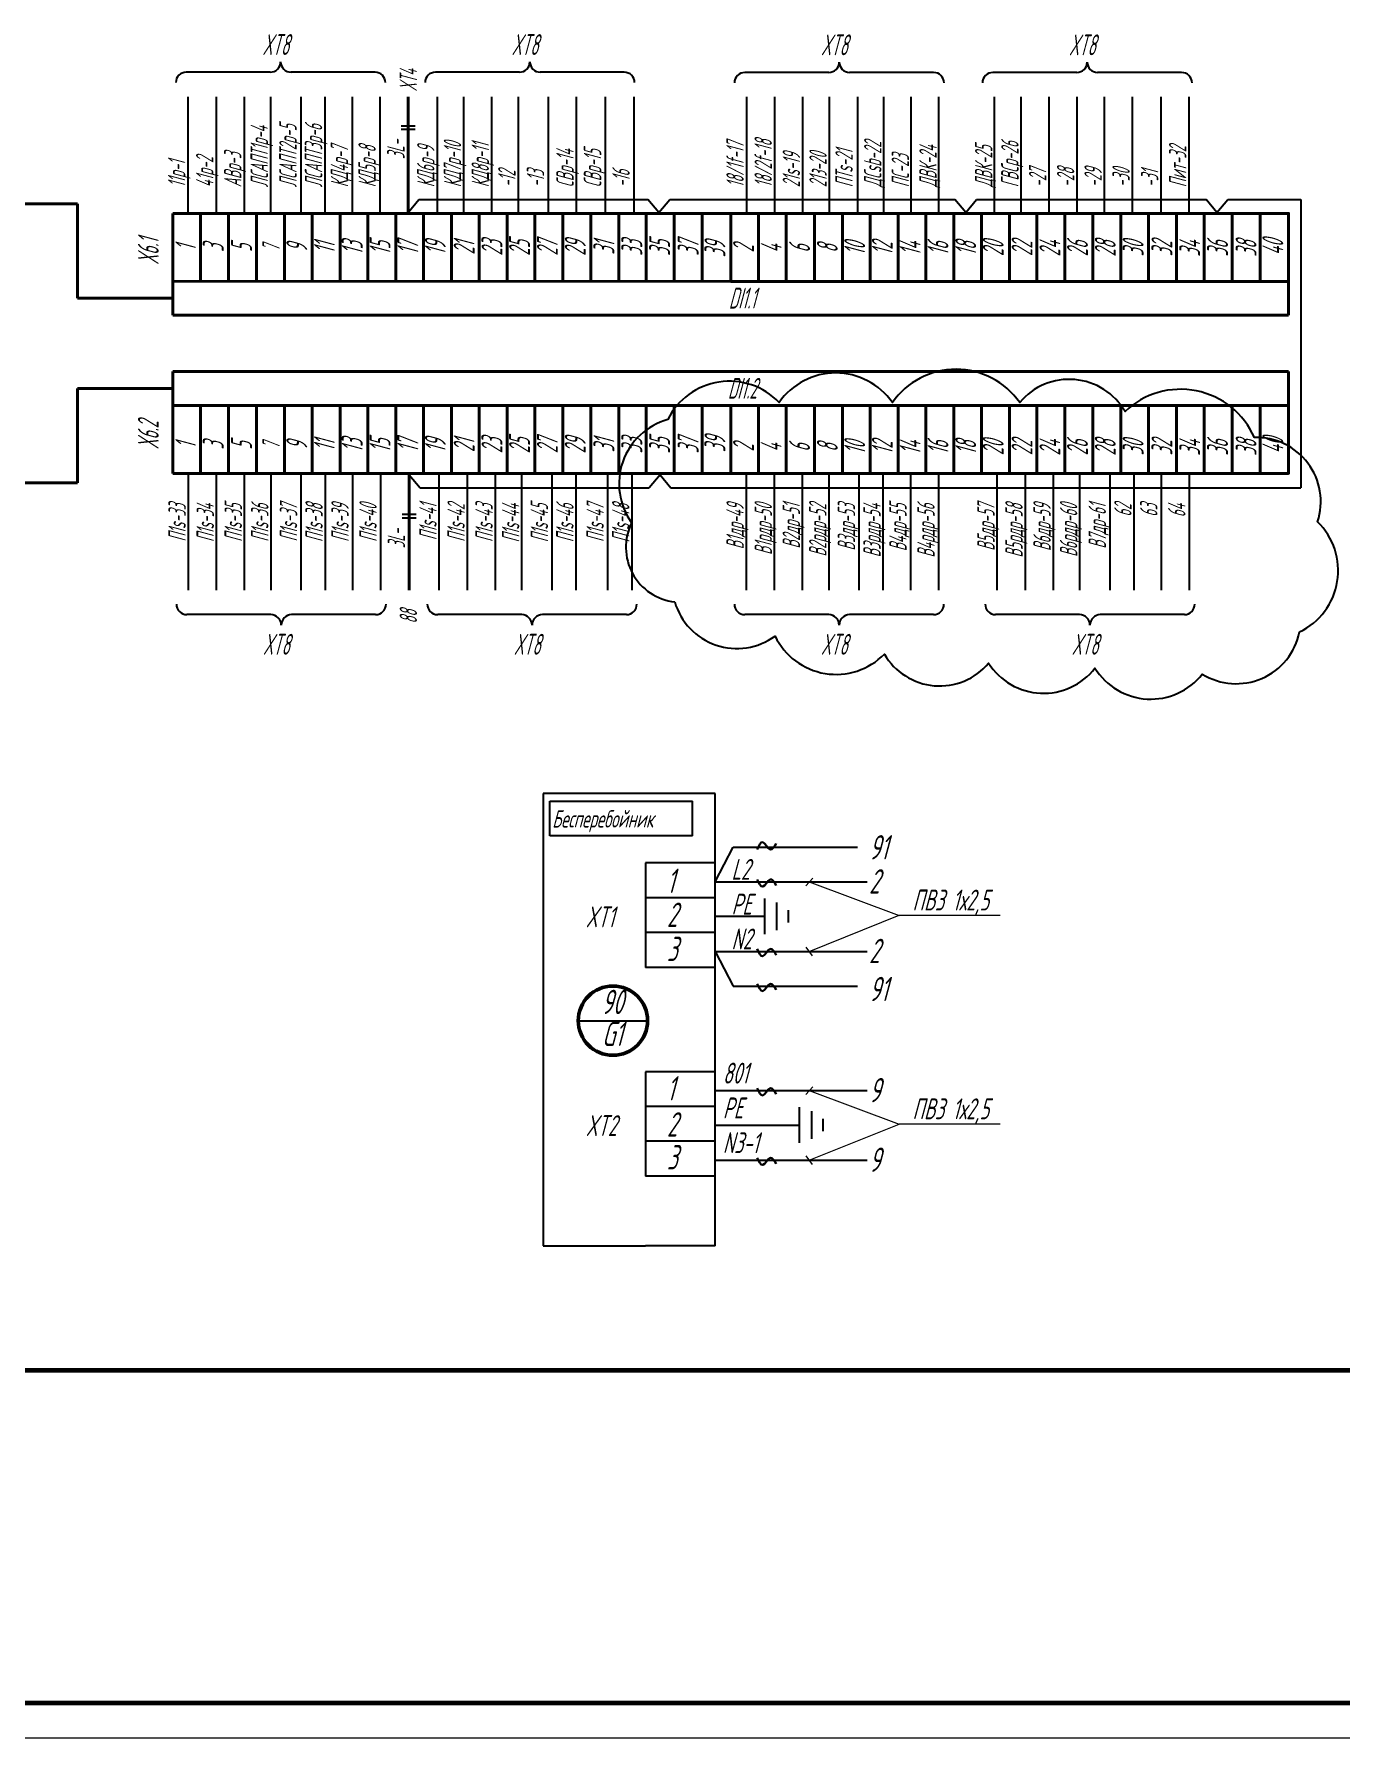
# Model space of a CAD drawing. Header units: millimetres. Extents: x -680 to 9204, y -4430 to 7779.
# Drawn here: x 2518.8 to 2706.6, y -537.1 to -292.3 of the extents above; entities that cross this region are included whole.
import ezdxf
from ezdxf.enums import TextEntityAlignment as Align

# ---------------------------------------------------------------- set-up
doc = ezdxf.new("R2010")
doc.units = ezdxf.units.MM
doc.layers.get('Defpoints').update_dxf_attribs({"color": 33})
for name, color, linetype, lineweight in [('Выноска', 137, 'Continuous', 20), ('Датчики', 31, 'Continuous', 50), ('Обводка', 6, 'Continuous', 25), ('Размерная', 4, 'Continuous', 25), ('Текст_КИП', 2, 'Continuous', 25), ('Толст.рамка', 7, 'Continuous', 60), ('Тонк.рамка', 10, 'Continuous', 20)]:
    doc.layers.add(name, color=color, linetype=linetype, lineweight=lineweight)
doc.layers.add('ТЕКСТ', color=2, linetype='Continuous')
doc.layers.add('Текст.', color=51, linetype='Continuous')
doc.styles.add('Simplex', font='simplex.shx', dxfattribs={"width": 0.7, "oblique": 15})

msp = doc.modelspace()

# ---------------------------------------------------------------- linework, layer by layer
for p, q in [((2540.91, -301.31), (2540.91, -318.067)), ((2544.952, -301.31), (2544.952, -318.067)), ((2548.977, -301.31), (2548.977, -318.067)), ((2552.78, -301.31), (2552.78, -318.067)), ((2557.124, -301.31), (2557.124, -318.067)), ((2560.58, -301.31), (2560.58, -318.067)), ((2564.526, -301.31), (2564.526, -318.067)), ((2568.505, -301.31), (2568.505, -318.067)), ((2576.727, -301.31), (2576.727, -318.067)), ((2580.53, -301.31), (2580.53, -318.067)), ((2584.555, -301.31), (2584.555, -318.067)), ((2596.717, -301.31), (2596.717, -318.067)), ((2600.895, -301.31), (2600.895, -318.067)), ((2621.192, -301.31), (2621.192, -318.067)), ((2625.234, -301.31), (2625.234, -318.067)), ((2629.259, -301.31), (2629.259, -318.067)), ((2633.062, -301.31), (2633.062, -318.067)), ((2637.125, -301.31), (2637.125, -318.067)), ((2640.894, -301.31), (2640.894, -318.067)), ((2644.808, -301.31), (2644.808, -318.067)), ((2648.786, -301.31), (2648.786, -318.067)), ((2656.79, -301.31), (2656.79, -318.067)), ((2660.629, -301.31), (2660.629, -318.067)), ((2684.743, -301.31), (2684.743, -318.067)), ((2572.548, -317.945), (2574.114, -316.057)), ((2574.114, -316.057), (2607.03, -316.057)), ((2608.595, -317.945), (2607.03, -316.057)), ((2608.595, -317.945), (2610.16, -316.057)), ((2610.16, -316.057), (2651.129, -316.057)), ((2652.694, -317.945), (2651.129, -316.057)), ((2652.694, -317.945), (2654.259, -316.057)), ((2654.259, -316.057), (2687.236, -316.057)), ((2688.801, -317.945), (2687.236, -316.057)), ((2688.801, -317.945), (2690.366, -316.057)), ((2690.366, -316.057), (2700.832, -316.056)), ((2700.832, -316.056), (2700.832, -357.514)), ((2540.996, -372.183), (2540.996, -355.426)), ((2545.038, -372.183), (2545.038, -355.426)), ((2549.063, -372.183), (2549.063, -355.426)), ((2552.867, -372.183), (2552.867, -355.426)), ((2557.21, -372.183), (2557.21, -355.426)), ((2560.667, -372.183), (2560.667, -355.426)), ((2564.613, -372.183), (2564.613, -355.426)), ((2568.638, -372.183), (2568.638, -355.426)), ((2572.726, -355.625), (2574.291, -357.513)), ((2577.042, -372.183), (2577.042, -355.426)), ((2581.084, -372.183), (2581.084, -355.426)), ((2585.109, -372.183), (2585.109, -355.426)), ((2588.913, -372.183), (2588.913, -355.426)), ((2593.256, -372.183), (2593.256, -355.426)), ((2596.713, -372.183), (2596.713, -355.426)), ((2601.282, -372.183), (2601.282, -355.426)), ((2604.739, -372.183), (2604.739, -355.426)), ((2608.772, -355.626), (2607.207, -357.514)), ((2608.772, -355.625), (2610.337, -357.513)), ((2621.178, -372.183), (2621.178, -355.426)), ((2625.22, -372.183), (2625.22, -355.426)), ((2629.246, -372.183), (2629.246, -355.426)), ((2633.049, -372.183), (2633.049, -355.426)), ((2637.392, -372.183), (2637.392, -355.426)), ((2640.849, -372.183), (2640.849, -355.426)), ((2644.795, -372.183), (2644.795, -355.426)), ((2648.82, -372.183), (2648.82, -355.426)), ((2657.225, -372.183), (2657.225, -355.426)), ((2661.267, -372.183), (2661.267, -355.426)), ((2665.292, -372.183), (2665.292, -355.426)), ((2669.095, -372.183), (2669.095, -355.426)), ((2673.438, -372.183), (2673.438, -355.426)), ((2574.291, -357.513), (2607.207, -357.513)), ((2610.337, -357.513), (2700.832, -357.514)), ((2616.682, -401.411), (2606.682, -401.411)), ((2616.682, -466.411), (2616.682, -401.411)), ((2613.437, -407.533), (2592.947, -407.533)), ((2606.682, -411.411), (2606.682, -426.411)), ((2616.682, -411.411), (2606.682, -411.411)), ((2616.682, -416.411), (2606.682, -416.411)), ((2623.804, -421.617), (2623.804, -416.519)), ((2625.561, -421.052), (2625.561, -417.085)), ((2627.205, -419.961), (2627.205, -418.181)), ((2616.682, -419.068), (2623.804, -419.068)), ((2616.682, -421.411), (2606.682, -421.411)), ((2616.682, -426.411), (2606.682, -426.411)), ((2606.682, -441.411), (2606.682, -456.411)), ((2616.682, -441.411), (2606.682, -441.411)), ((2616.682, -446.411), (2606.682, -446.411)), ((2628.827, -451.617), (2628.827, -446.519)), ((2630.584, -451.052), (2630.584, -447.085)), ((2616.682, -449.068), (2628.827, -449.068)), ((2632.228, -449.961), (2632.228, -448.181)), ((2616.682, -451.411), (2606.682, -451.411)), ((2616.682, -456.411), (2606.682, -456.411)), ((2616.682, -466.411), (2606.682, -466.411))]:
    msp.add_line(p, q)
at = {"lineweight": 40}
for p, q in [((2572.548, -301.31), (2572.548, -317.945)), ((2513.619, -316.701), (2525.051, -316.701)), ((2525.051, -316.701), (2525.051, -330.265)), ((2542.718, -318.067), (2542.718, -327.826)), ((2546.73, -318.067), (2546.73, -327.826)), ((2550.772, -318.067), (2550.772, -327.826)), ((2554.797, -318.067), (2554.797, -327.826)), ((2558.775, -318.067), (2558.775, -327.825)), ((2562.801, -318.067), (2562.801, -327.825)), ((2566.779, -318.067), (2566.779, -327.825)), ((2570.804, -318.067), (2570.804, -327.825)), ((2574.783, -318.067), (2574.783, -327.825)), ((2578.808, -318.067), (2578.808, -327.825)), ((2582.753, -318.067), (2582.753, -327.825)), ((2586.779, -318.067), (2586.779, -327.825)), ((2590.769, -318.067), (2590.769, -327.825)), ((2594.795, -318.067), (2594.795, -327.825)), ((2598.795, -318.067), (2598.795, -327.825)), ((2602.821, -318.067), (2602.821, -327.825)), ((2606.793, -318.067), (2606.793, -327.825)), ((2610.794, -318.067), (2610.794, -327.825)), ((2614.819, -318.067), (2614.819, -327.825)), ((2622.9, -327.825), (2622.9, -318.067)), ((2626.912, -327.825), (2626.912, -318.067)), ((2630.954, -327.825), (2630.954, -318.067)), ((2634.979, -327.825), (2634.979, -318.067)), ((2638.958, -327.825), (2638.958, -318.067)), ((2642.983, -327.825), (2642.983, -318.067)), ((2646.961, -327.825), (2646.961, -318.067)), ((2650.987, -327.825), (2650.987, -318.067)), ((2654.965, -327.825), (2654.965, -318.067)), ((2658.99, -327.825), (2658.99, -318.067)), ((2662.936, -327.825), (2662.936, -318.067)), ((2666.961, -327.825), (2666.961, -318.067)), ((2670.952, -327.825), (2670.952, -318.067)), ((2674.977, -327.825), (2674.977, -318.067)), ((2678.978, -327.825), (2678.978, -318.068)), ((2683.003, -327.825), (2683.003, -318.068)), ((2686.975, -327.825), (2686.975, -318.068)), ((2690.976, -327.825), (2690.976, -318.068)), ((2695.001, -327.825), (2695.001, -318.068)), ((2538.736, -327.826), (2538.736, -332.705)), ((2699.101, -332.702), (2699.101, -327.826)), ((2538.736, -330.265), (2525.051, -330.265)), ((2538.736, -332.705), (2699.101, -332.702)), ((2538.736, -345.667), (2538.736, -340.788)), ((2538.736, -340.788), (2699.101, -340.791)), ((2699.101, -340.791), (2699.101, -345.667)), ((2538.736, -343.227), (2525.051, -343.227)), ((2525.051, -356.792), (2525.051, -343.227)), ((2542.718, -355.426), (2542.718, -345.667)), ((2546.73, -355.426), (2546.73, -345.667)), ((2550.772, -355.426), (2550.772, -345.667)), ((2554.797, -355.426), (2554.797, -345.667)), ((2558.775, -355.426), (2558.775, -345.667)), ((2562.801, -355.426), (2562.801, -345.668)), ((2566.779, -355.426), (2566.779, -345.668)), ((2570.804, -355.426), (2570.804, -345.668)), ((2574.783, -355.426), (2574.783, -345.668)), ((2578.808, -355.426), (2578.808, -345.668)), ((2582.753, -355.426), (2582.753, -345.668)), ((2586.779, -355.426), (2586.779, -345.668)), ((2590.769, -355.426), (2590.769, -345.668)), ((2594.795, -355.426), (2594.795, -345.668)), ((2598.795, -355.426), (2598.795, -345.668)), ((2602.821, -355.426), (2602.821, -345.668)), ((2606.793, -355.426), (2606.793, -345.668)), ((2610.794, -355.426), (2610.794, -345.668)), ((2614.819, -355.426), (2614.819, -345.668)), ((2622.9, -345.668), (2622.9, -355.426)), ((2626.912, -345.668), (2626.912, -355.426)), ((2630.954, -345.668), (2630.954, -355.426)), ((2634.979, -345.668), (2634.979, -355.426)), ((2638.958, -345.668), (2638.958, -355.426)), ((2642.983, -345.668), (2642.983, -355.426)), ((2646.961, -345.668), (2646.961, -355.426)), ((2650.987, -345.668), (2650.987, -355.426)), ((2654.965, -345.668), (2654.965, -355.426)), ((2658.99, -345.668), (2658.99, -355.426)), ((2662.936, -345.668), (2662.936, -355.426)), ((2666.961, -345.668), (2666.961, -355.426)), ((2670.952, -345.668), (2670.952, -355.426)), ((2674.977, -345.668), (2674.977, -355.426)), ((2678.978, -345.668), (2678.978, -355.425)), ((2683.003, -345.668), (2683.003, -355.425)), ((2686.975, -345.668), (2686.975, -355.425)), ((2690.976, -345.668), (2690.976, -355.425)), ((2695.001, -345.668), (2695.001, -355.425)), ((2513.619, -356.792), (2525.051, -356.792)), ((2572.726, -372.183), (2572.726, -355.426))]:
    msp.add_line(p, q, dxfattribs=at)
at = {"ltscale": 0.5}
for p, q in [((2606.682, -401.411), (2591.989, -401.411)), ((2591.989, -401.411), (2591.989, -466.411)), ((2592.947, -407.533), (2592.947, -402.533)), ((2592.947, -402.533), (2613.437, -402.533)), ((2613.437, -407.533), (2613.437, -402.533)), ((2591.989, -466.411), (2606.682, -466.411))]:
    msp.add_line(p, q, dxfattribs=at)
at = {"color": 107}
for p, q in [((2616.682, -414.12), (2619.253, -409.12)), ((2619.253, -409.12), (2637.147, -409.12)), ((2616.682, -424.12), (2619.253, -429.121)), ((2619.253, -429.121), (2637.147, -429.121))]:
    msp.add_line(p, q, dxfattribs=at)
at = {"color": 3}
for p, q in [((2616.682, -414.12), (2638.544, -414.12)), ((2616.682, -424.12), (2638.544, -424.12)), ((2616.682, -444.12), (2638.544, -444.12)), ((2616.682, -454.12), (2638.544, -454.12))]:
    msp.add_line(p, q, dxfattribs=at)
at = {"color": 7}
msp.add_line((2597.013, -434.071), (2606.951, -434.071), dxfattribs=at)
at = {"color": 5, "lineweight": 60}
msp.add_line((3207.603, -484.355), (1996.114, -484.355), dxfattribs=at)
at = {"lineweight": 40}
for points in [[(2538.736, -318.067), (2538.736, -327.826), (2618.919, -327.824), (2618.919, -318.067)], [(2618.919, -327.825), (2618.919, -318.066), (2699.101, -318.068), (2699.101, -327.825)], [(2538.736, -355.426), (2538.736, -345.667), (2618.919, -345.669), (2618.919, -355.426)], [(2618.919, -345.668), (2618.919, -355.426), (2699.101, -355.425), (2699.101, -345.668)]]:
    msp.add_lwpolyline(points, close=True, dxfattribs=at)
at = {"color": 30, "linetype": 'ByBlock', "lineweight": 30, "end_tangent": (-1, 0)}
for points in [[(2625.467, -408.605), (2624.598, -409.474), (2623.518, -408.431), (2622.732, -409.474)], [(2625.467, -414.635), (2624.598, -413.767), (2623.518, -414.809), (2622.732, -413.767)], [(2625.467, -424.635), (2624.598, -423.767), (2623.518, -424.809), (2622.732, -423.767)], [(2625.467, -429.635), (2624.598, -428.767), (2623.518, -429.81), (2622.732, -428.767)], [(2625.467, -444.635), (2624.598, -443.767), (2623.518, -444.809), (2622.732, -443.767)], [(2625.467, -454.635), (2624.598, -453.767), (2623.518, -454.809), (2622.732, -453.767)]]:
    msp.add_spline(points, degree=3, dxfattribs=at)
at = {"layer": 'Defpoints'}
for p, q in [((2588.358, -301.31), (2588.358, -318.067)), ((2592.702, -301.31), (2592.702, -318.067)), ((2604.995, -301.31), (2604.995, -318.067)), ((2664.62, -301.31), (2664.62, -318.067)), ((2668.645, -301.31), (2668.645, -318.067)), ((2672.593, -301.31), (2672.593, -318.067)), ((2676.618, -301.31), (2676.618, -318.067)), ((2680.718, -301.31), (2680.718, -318.067)), ((2676.895, -372.183), (2676.895, -355.426)), ((2680.841, -372.183), (2680.841, -355.426)), ((2684.866, -372.183), (2684.866, -355.426))]:
    msp.add_line(p, q, dxfattribs=at)
at = {"layer": 'Defpoints', "color": 2}
msp.add_lwpolyline([(2610.879, -373.896, 0.5205671), (2625.292, -378.794, 0.5205671), (2625.292, -378.794, 0.5205671), (2641.002, -381.386, 0.5205671), (2641.002, -381.386, 0.5205671), (2655.992, -382.683, 0.5205671), (2655.992, -382.683, 0.5205671), (2671.27, -383.403, 0.5205671), (2671.27, -383.403, 0.5205671), (2686.692, -384.267, 0.5205671), (2686.692, -384.267, 0.5205671), (2700.673, -378.217, 0.5205671), (2700.673, -378.217, 0.5205671), (2703.267, -362.374, 0.5205671), (2703.267, -362.374, 0.5205671), (2694.187, -350.275, 0.5205671), (2694.187, -350.275, 0.5205671), (2675.594, -346.53, 0.5205671), (2675.594, -346.53, 0.5205671), (2660.46, -345.234, 0.5205671), (2660.46, -345.234, 0.5205671), (2642.155, -345.234, 0.5205671), (2642.155, -345.234, 0.5205671), (2625.869, -345.234, 0.5205671), (2625.869, -345.234, 0.5205671), (2609.87, -347.682, 0.5205671), (2609.87, -347.682, 0.5205671), (2604.681, -362.518, 0.5205671), (2604.681, -362.518, 0.5205671)], format="xyb", close=True, dxfattribs=at)
at = {"layer": 'Выноска', "ltscale": 0.3}
for p, q in [((2629.706, -414.671), (2630.731, -413.57)), ((2630.219, -414.12), (2643.136, -418.947)), ((2630.219, -424.12), (2643.136, -418.926)), ((2657.654, -418.936), (2643.136, -418.947)), ((2630.658, -424.731), (2629.779, -423.51)), ((2629.706, -444.671), (2630.731, -443.57)), ((2630.219, -444.12), (2643.136, -448.947)), ((2630.219, -454.12), (2643.136, -448.926)), ((2657.654, -448.936), (2643.136, -448.947)), ((2630.658, -454.731), (2629.779, -453.51))]:
    msp.add_line(p, q, dxfattribs=at)
at = {"layer": 'Датчики'}
msp.add_circle((2601.992, -434.073), 4.979, dxfattribs=at)
at = {"layer": 'Обводка'}
for p, q in [((2552.748, -297.769), (2540.676, -297.769)), ((2567.8, -297.769), (2555.726, -297.769)), ((2588.565, -297.769), (2576.492, -297.769)), ((2603.616, -297.769), (2591.542, -297.769)), ((2633.03, -297.811), (2620.957, -297.811)), ((2648.081, -297.811), (2636.007, -297.811)), ((2668.664, -297.811), (2656.592, -297.811)), ((2683.716, -297.811), (2671.642, -297.811)), ((2552.834, -375.724), (2540.762, -375.724)), ((2567.886, -375.724), (2555.812, -375.724)), ((2588.881, -375.724), (2576.808, -375.724)), ((2603.932, -375.724), (2591.858, -375.724)), ((2633.017, -375.724), (2620.944, -375.724)), ((2648.068, -375.724), (2635.994, -375.724)), ((2669.063, -375.724), (2656.99, -375.724)), ((2684.114, -375.724), (2672.04, -375.724))]:
    msp.add_line(p, q, dxfattribs=at)
for centre, start, end in [((2552.738, -296.269), 270, 0), ((2555.738, -296.269), 180, 270), ((2588.554, -296.269), 270, 0), ((2591.554, -296.269), 180, 270), ((2540.676, -299.269), 90, 180), ((2567.8, -299.269), 0, 90), ((2576.492, -299.269), 90, 180), ((2603.616, -299.269), 0, 90), ((2620.957, -299.311), 90, 180), ((2633.019, -296.311), 270, 0), ((2636.019, -296.311), 180, 270), ((2648.081, -299.311), 0, 90), ((2656.592, -299.311), 90, 180), ((2668.654, -296.311), 270, 0), ((2671.654, -296.311), 180, 270), ((2683.716, -299.311), 0, 90), ((2540.762, -374.224), 180, 270), ((2567.886, -374.224), 270, 0), ((2576.808, -374.224), 180, 270), ((2603.932, -374.224), 270, 0), ((2620.944, -374.224), 180, 270), ((2648.068, -374.224), 270, 0), ((2656.99, -374.224), 180, 270), ((2684.114, -374.224), 270, 0), ((2552.824, -377.224), 0, 90), ((2555.824, -377.224), 90, 180), ((2588.87, -377.224), 0, 90), ((2591.87, -377.224), 90, 180), ((2633.006, -377.224), 0, 90), ((2636.006, -377.224), 90, 180), ((2669.052, -377.224), 0, 90), ((2672.052, -377.224), 90, 180)]:
    msp.add_arc(centre, 1.5, start, end, dxfattribs=at)
at = {"layer": 'Размерная', "ltscale": 0.9}
for p, q in [((2571.548, -305.48), (2573.548, -305.48)), ((2571.548, -305.98), (2573.548, -305.98)), ((2571.726, -361.298), (2573.726, -361.298)), ((2571.726, -361.798), (2573.726, -361.798))]:
    msp.add_line(p, q, dxfattribs=at)
at = {"layer": 'Толст.рамка'}
msp.add_line((3220.172, -532.145), (1985.172, -532.145), dxfattribs=at)
at = {"layer": 'Тонк.рамка'}
msp.add_line((1965.172, -537.145), (3225.172, -537.145), dxfattribs=at)

# ---------------------------------------------------------------- texts
at = {"layer": 'Defpoints', "style": 'Simplex', "oblique": 15, "width": 0.5}
for s, p in [('-12', (2587.993, -314.308)), ('-13', (2592.114, -314.308)), ('-16', (2604.409, -314.308)), ('-27', (2664.279, -314.309)), ('-28', (2668.304, -314.309)), ('-29', (2672.252, -314.309)), ('-30', (2676.277, -314.309)), ('-31', (2680.377, -314.309))]:
    msp.add_text(s, height=2.5, rotation=90, dxfattribs=at).set_placement(p)
for s, p in [('62', (2676.529, -359.813)), ('63', (2680.254, -359.813)), ('64', (2684.279, -359.813))]:
    msp.add_text(s, height=2.5, rotation=90, dxfattribs=at).set_placement(p, align=Align.RIGHT)
at = {"layer": 'ТЕКСТ', "style": 'Simplex', "oblique": 15, "width": 0.6}
for s, height, p in [('Бесперебойник', 2.5, (2593.262, -406.317)), ('91', 3.5, (2638.804, -410.903)), ('L2', 3, (2619.027, -413.83)), ('1', 3.5, (2609.742, -415.719)), ('2', 3.5, (2638.804, -415.799)), ('РЕ', 3, (2619.027, -418.83)), ('XT1', 3, (2598.08, -420.652)), ('2', 3.5, (2609.742, -420.602)), ('N2', 3, (2619.027, -423.83)), ('3', 3.5, (2609.742, -425.512)), ('2', 3.5, (2638.804, -425.799)), ('91', 3.5, (2638.804, -431.271)), ('801', 3, (2617.789, -443.114)), ('1', 3.5, (2609.742, -445.542)), ('9', 3.5, (2638.804, -445.799)), ('РЕ', 3, (2617.789, -448.114)), ('XT2', 3, (2598.08, -450.652)), ('2', 3.5, (2609.742, -450.725)), ('N3-1', 3, (2617.789, -453.114)), ('3', 3.5, (2609.742, -455.451)), ('9', 3.5, (2638.804, -455.799))]:
    msp.add_text(s, height=height, dxfattribs=at).set_placement(p)
for s, p in [('90', (2601.908, -433.123)), ('G1', (2601.896, -437.714))]:
    msp.add_text(s, height=3.5, dxfattribs=at).set_placement(p, align=Align.CENTER)
at = {"layer": 'Текст.', "color": 3, "style": 'Simplex', "oblique": 15, "width": 0.6}
for p in [(2656.043, -418.239), (2656.043, -448.239)]:
    msp.add_text('ПВ3 1х2,5', height=3, dxfattribs=at).set_placement(p, align=Align.RIGHT)
at = {"layer": 'Текст_КИП', "color": 1, "style": 'Simplex', "oblique": 15, "width": 0.5}
for p in [(2553.529, -295.302), (2589.345, -295.302), (2633.81, -295.343), (2669.445, -295.343), (2553.615, -381.486), (2589.661, -381.486), (2633.797, -381.486), (2669.843, -381.486)]:
    msp.add_text('XT8', height=3, dxfattribs=at).set_placement(p, align=Align.CENTER)
at = {"layer": 'Текст_КИП', "style": 'Simplex', "oblique": 15, "width": 0.5}
for s, p in [('XT4', (2573.83, -298.945)), ('3L-', (2572.051, -308.887)), ('3L-', (2572.116, -364.812)), ('88', (2573.841, -376.025))]:
    msp.add_text(s, height=2.5, rotation=90, dxfattribs=at).set_placement(p, align=Align.CENTER)
for s, p in [('ЛСАПТ1p-4', (2552.415, -314.308)), ('ЛСАПТ2p-5', (2556.536, -314.308)), ('ЛСАПТ3p-6', (2560.215, -314.308)), ('КД4p-7', (2563.939, -314.308)), ('КД5p-8', (2567.917, -314.308)), ('КД6p-9', (2576.349, -314.308)), ('КД7p-10', (2580.181, -314.308)), ('КД8p-11', (2584.178, -314.308)), ('СВp-15', (2600.309, -314.308)), ('18/1f-17', (2620.8, -314.308)), ('18/2f-18', (2624.842, -314.308)), ('ПТs-21', (2636.466, -314.308)), ('ДСsb-22', (2640.588, -314.308)), ('ДВК-24', (2648.524, -314.308)), ('ДВК-25', (2656.528, -314.308)), ('ГВСр-26', (2660.288, -314.309)), ('Пит-32', (2684.402, -314.308)), ('11p-1', (2540.532, -314.308)), ('41p-2', (2544.574, -314.308)), ('АВр-3', (2548.6, -314.308)), ('СВp-14', (2596.351, -314.308)), ('21s-19', (2628.884, -314.308)), ('21з-20', (2632.721, -314.308)), ('ПС-23', (2644.546, -314.308))]:
    msp.add_text(s, height=2.5, rotation=90, dxfattribs=at).set_placement(p)
at = {"layer": 'Текст_КИП', "color": 4, "style": 'Simplex', "oblique": 15, "width": 0.5}
for s, p in [('X6.1', (2535.222, -323.551)), ('X6.2', (2535.222, -349.942))]:
    msp.add_text(s, height=3, rotation=90, dxfattribs=at).set_placement(p, align=Align.MIDDLE)
at = {"layer": 'Текст_КИП', "color": 2, "style": 'Simplex', "oblique": 15, "width": 0.5}
for s, height, p in [('1', 3, (2542.077, -323.049)), ('3', 3, (2546.058, -323.049)), ('5', 3, (2550.125, -323.049)), ('7', 2.5, (2554.125, -323.049)), ('9', 3, (2558.058, -323.049)), ('11', 3, (2562.024, -323.049)), ('13', 3, (2566.024, -323.049)), ('15', 3, (2570.024, -323.049)), ('17', 3, (2574.024, -323.049)), ('19', 3, (2577.957, -323.049)), ('21', 3, (2582.106, -323.049)), ('23', 3, (2586.106, -323.049)), ('25', 3, (2590.072, -323.049)), ('27', 3, (2594.072, -323.049)), ('29', 3, (2598.072, -323.049)), ('31', 3, (2602.207, -323.049)), ('33', 3, (2606.207, -323.049)), ('35', 3, (2610.207, -323.049)), ('37', 3, (2614.307, -323.049)), ('39', 3, (2618.15, -323.239)), ('2', 3, (2622.26, -323.137)), ('4', 3, (2626.24, -323.137)), ('6', 3, (2630.308, -323.137)), ('8', 3, (2634.308, -323.137)), ('10', 3, (2638.24, -323.137)), ('12', 3, (2642.207, -323.137)), ('14', 3, (2646.207, -323.137)), ('16', 3, (2650.207, -323.137)), ('18', 3, (2654.207, -323.137)), ('20', 3, (2658.14, -323.137)), ('22', 3, (2662.288, -323.137)), ('24', 3, (2666.288, -323.137)), ('26', 3, (2670.255, -323.137)), ('28', 3, (2674.255, -323.137)), ('30', 3, (2678.255, -323.137)), ('32', 3, (2682.389, -323.137)), ('34', 3, (2686.389, -323.137)), ('36', 3, (2690.389, -323.137)), ('38', 3, (2694.49, -323.137)), ('40', 3, (2698.333, -322.946)), ('11', 3, (2562.024, -351.447)), ('13', 3, (2566.024, -351.447)), ('15', 3, (2570.024, -351.447)), ('17', 3, (2574.024, -351.447)), ('19', 3, (2577.957, -351.447)), ('21', 3, (2582.106, -351.447)), ('23', 3, (2586.106, -351.447)), ('25', 3, (2590.072, -351.447)), ('27', 3, (2594.072, -351.447)), ('29', 3, (2598.072, -351.447)), ('31', 3, (2602.207, -351.447)), ('33', 3, (2606.207, -351.447)), ('35', 3, (2610.207, -351.447)), ('37', 3, (2614.307, -351.447)), ('39', 3, (2618.15, -351.256)), ('22', 3, (2662.288, -351.745)), ('28', 3, (2674.255, -351.745)), ('32', 3, (2682.389, -351.745)), ('38', 3, (2694.49, -351.745)), ('40', 3, (2698.333, -351.425)), ('1', 3, (2542.077, -351.447)), ('3', 3, (2546.058, -351.447)), ('5', 3, (2550.125, -351.447)), ('7', 2.5, (2554.125, -351.447)), ('9', 3, (2558.058, -351.447)), ('2', 3, (2622.26, -351.745)), ('4', 3, (2626.24, -351.745)), ('6', 3, (2630.308, -351.745)), ('8', 3, (2634.308, -351.745)), ('10', 3, (2638.24, -351.745)), ('12', 3, (2642.207, -351.745)), ('14', 3, (2646.207, -351.745)), ('16', 3, (2650.207, -351.745)), ('18', 3, (2654.207, -351.745)), ('20', 3, (2658.14, -351.745)), ('24', 3, (2666.288, -351.745)), ('26', 3, (2670.255, -351.745)), ('30', 3, (2678.255, -351.745)), ('34', 3, (2686.389, -351.745)), ('36', 3, (2690.389, -351.745))]:
    msp.add_text(s, height=height, rotation=90, dxfattribs=at).set_placement(p, align=Align.CENTER)
at = {"layer": 'Текст_КИП', "color": 1, "style": 'Simplex', "oblique": 15, "width": 0.5}
for s, p in [('DI1.1', (2620.58, -330.231)), ('DI1.2', (2620.58, -343.194))]:
    msp.add_text(s, height=3, dxfattribs=at).set_placement(p, align=Align.MIDDLE)
at = {"layer": 'Текст_КИП', "style": 'Simplex', "oblique": 15, "width": 0.5}
for s, p in [('П1s-33', (2540.619, -359.813)), ('П1s-34', (2544.661, -359.813)), ('П1s-35', (2548.686, -359.813)), ('П1s-36', (2552.501, -359.813)), ('П1s-37', (2556.623, -359.813)), ('П1s-38', (2560.301, -359.813)), ('П1s-39', (2564.025, -359.813)), ('П1s-40', (2568.051, -359.813)), ('П1s-41', (2576.665, -359.813)), ('П1s-42', (2580.707, -359.813)), ('П1s-43', (2584.732, -359.813)), ('П1s-44', (2588.547, -359.813)), ('П1s-45', (2592.669, -359.813)), ('П1s-46', (2596.347, -359.813)), ('П1s-47', (2600.695, -359.813)), ('П1s-48', (2604.373, -359.813)), ('В1др-49', (2620.801, -359.813)), ('В1рдр-50', (2624.843, -359.813)), ('В2др-51', (2628.868, -359.813)), ('В2рдр-52', (2632.683, -359.813)), ('В3др-53', (2636.805, -359.813)), ('В3рдр-54', (2640.483, -359.813)), ('В4др-55', (2644.208, -359.813)), ('В4рдр-56', (2648.233, -359.813)), ('В5др-57', (2656.847, -359.813)), ('В5рдр-58', (2660.889, -359.813)), ('В6др-59', (2664.914, -359.813)), ('В6рдр-60', (2668.729, -359.813)), ('В7др-61', (2672.851, -359.813))]:
    msp.add_text(s, height=2.5, rotation=90, dxfattribs=at).set_placement(p, align=Align.RIGHT)

doc.saveas('drawing.dxf')
